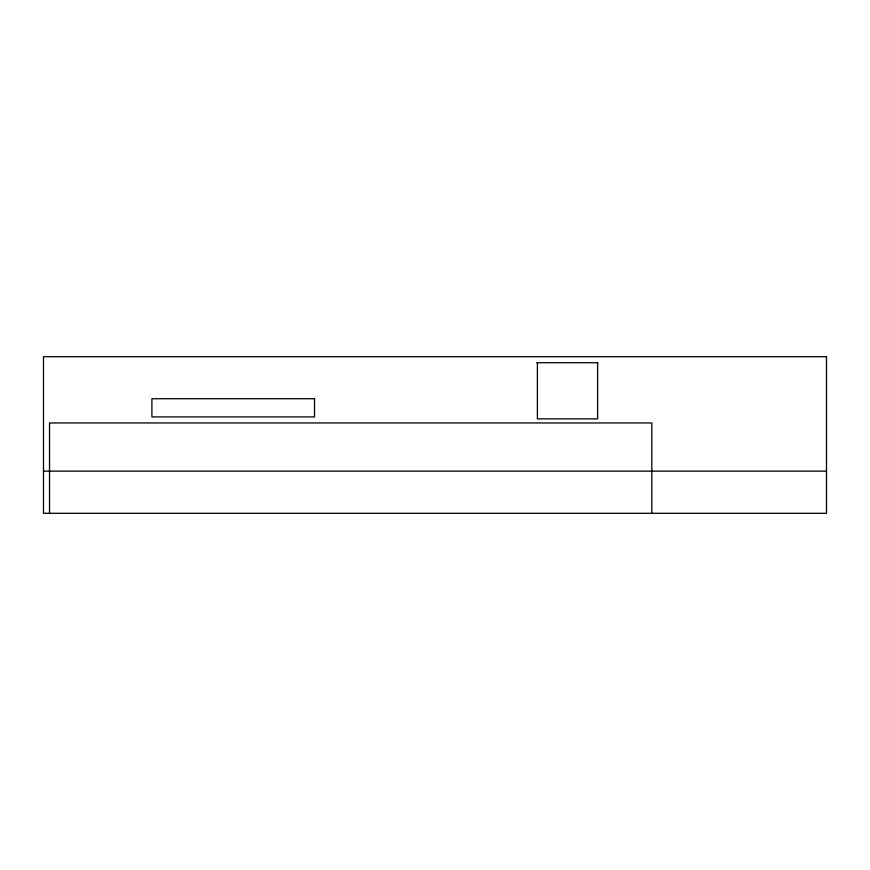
<?xml version="1.0" encoding="UTF-8"?>
<svg xmlns="http://www.w3.org/2000/svg" width="870" height="870" viewBox="0 0 870 870"><rect width="100%" height="100%" fill="white"/><g stroke="black" fill="none" stroke-linecap="round" stroke-linejoin="round"><path stroke-width="1.3" d="M536.801 362.725L597.875 362.725M43.5 471.138L826.5 471.138M651.804 513.3L651.804 422.95L49.525 422.95L49.525 513.3M597.625 362.725L597.625 418.883L537.388 418.883L537.388 362.725M826.5 356.7L43.5 356.7L43.5 513.3L826.5 513.3L826.5 356.7M314.538 398.732L151.913 398.732L151.913 416.926L314.538 416.926L314.538 398.732"/></g></svg>
